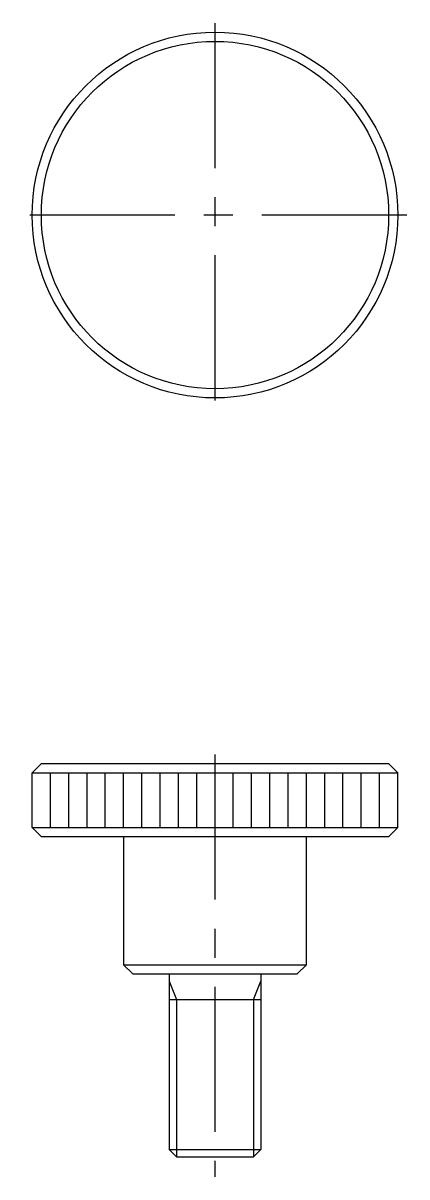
# Model space of a CAD drawing. Extents: x 12 to 155, y 11 to 150.
# Drawn here: x 134.3 to 155.3, y 87.1 to 150.2 of the extents above; entities outside this region: 2.
import ezdxf

# ---------------------------------------------------------------- set-up
doc = ezdxf.new("R2010")
doc.units = 0
doc.header["$LTSCALE"] = 0.25
doc.linetypes.add('CENTER', pattern=[50.8, 31.75, -6.35, 6.35, -6.35])
doc.layers.get('0').update_dxf_attribs({"linetype": 'CONTINUOUS'})
doc.layers.add('CENTER', color=1, linetype='CENTER')

msp = doc.modelspace()

# ---------------------------------------------------------------- linework, layer by layer
at = {"linetype": 'CONTINUOUS'}
for p, q in [((135.276, 109.671), (134.776, 109.171)), ((134.776, 109.171), (154.776, 109.171)), ((134.776, 106.171), (134.776, 109.171)), ((135.276, 109.671), (154.276, 109.671)), ((135.776, 106.171), (135.776, 109.171)), ((136.776, 106.171), (136.776, 109.171)), ((137.776, 106.171), (137.776, 109.171)), ((138.776, 106.171), (138.776, 109.171)), ((139.776, 106.171), (139.776, 109.171)), ((140.776, 106.171), (140.776, 109.171)), ((141.776, 106.171), (141.776, 109.171)), ((142.776, 106.171), (142.776, 109.171)), ((143.776, 106.171), (143.776, 109.171)), ((145.776, 106.171), (145.776, 109.171)), ((146.776, 106.171), (146.776, 109.171)), ((147.776, 106.171), (147.776, 109.171)), ((148.776, 106.171), (148.776, 109.171)), ((149.776, 106.171), (149.776, 109.171)), ((150.776, 106.171), (150.776, 109.171)), ((151.776, 106.171), (151.776, 109.171)), ((152.776, 106.171), (152.776, 109.171)), ((153.776, 106.171), (153.776, 109.171)), ((154.276, 109.671), (154.776, 109.171)), ((154.776, 106.171), (154.776, 109.171)), ((134.776, 106.171), (154.776, 106.171)), ((134.776, 106.171), (135.276, 105.671)), ((154.276, 105.671), (154.776, 106.171)), ((154.276, 105.671), (135.276, 105.671)), ((139.776, 105.671), (139.776, 98.671)), ((149.776, 98.671), (149.776, 105.671)), ((139.776, 98.671), (149.776, 98.671)), ((139.776, 98.671), (140.276, 98.171)), ((149.276, 98.171), (149.776, 98.671)), ((140.276, 98.171), (149.276, 98.171)), ((142.276, 98.171), (142.276, 88.571)), ((147.276, 98.171), (147.276, 88.571)), ((142.276, 96.771), (147.276, 96.771)), ((142.276, 88.571), (147.276, 88.571)), ((142.676, 88.171), (142.276, 88.571)), ((146.876, 88.171), (147.276, 88.571)), ((142.676, 88.171), (146.876, 88.171))]:
    msp.add_line(p, q, dxfattribs=at)
at = {"color": 3}
for p, q in [((142.276, 97.771), (142.676, 96.771)), ((146.876, 96.771), (147.276, 97.771))]:
    msp.add_line(p, q, dxfattribs=at)
at = {"color": 3, "linetype": 'CONTINUOUS'}
for p, q in [((142.676, 96.771), (142.676, 88.171)), ((146.876, 96.771), (146.876, 88.171))]:
    msp.add_line(p, q, dxfattribs=at)
for p, q in [((143.726, 88.171), (143.726, 88.171)), ((144.776, 88.171), (144.776, 88.171))]:
    msp.add_line(p, q)
at = {"linetype": 'CONTINUOUS'}
for radius in [10, 9.5]:
    msp.add_circle((144.776, 139.669), radius, dxfattribs=at)
at = {"layer": 'CENTER', "color": 1, "linetype": 'CENTER'}
for p, q in [((144.776, 150.169), (144.776, 129.169)), ((155.276, 139.669), (134.276, 139.669)), ((144.776, 110.171), (144.776, 87.071))]:
    msp.add_line(p, q, dxfattribs=at)

# ---------------------------------------------------------------- texts
for s, p in [('NKOSF5-10', (11.336, 21.575)), ('NKOSF05', (11.336, 11.476))]:
    msp.add_text(s, height=4).set_placement(p)

doc.saveas('drawing.dxf')
